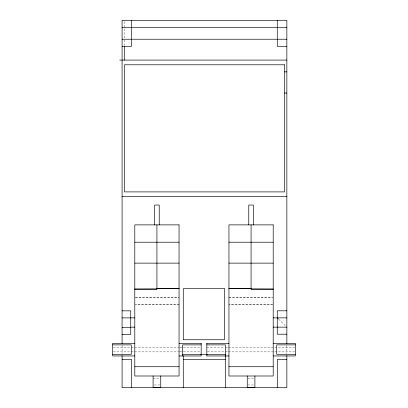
<?xml version="1.0" encoding="UTF-8"?>
<svg xmlns="http://www.w3.org/2000/svg" width="408" height="408" viewBox="0 0 408 408"><rect width="100%" height="100%" fill="white"/><g stroke="black" fill="none" stroke-linecap="round" stroke-linejoin="round"><path stroke-width="0.31" stroke-dasharray="2.04 1.53" d="M135.43 297.616L179.051 297.616M228.949 297.616L272.57 297.616M135.43 297.641L179.051 297.641M228.949 297.641L272.57 297.641M113.307 347.397L179.525 347.397M180.163 347.397L182.713 347.397M183.345 347.397L200.537 347.397M206.825 347.397L224.655 347.397M225.287 347.397L227.837 347.397M228.475 347.397L294.693 347.397M113.307 351.869L179.525 351.869M180.163 351.869L182.713 351.869M183.345 351.869L200.537 351.869M207.463 351.869L224.655 351.869M225.287 351.869L227.837 351.869M228.475 351.869L294.693 351.869M153.097 378.384L160.16 378.384M247.84 378.384L254.903 378.384M154.275 384.974L160.16 384.974M247.84 384.974L253.725 384.974M278.639 319.189L285.942 326.262M286.855 345.525L286.855 353.695M124.44 21.665L124.44 39.347M124.44 39.979L124.44 45.66M122.084 345.525L122.084 353.736M179.051 304.649L135.43 304.649L179.051 304.679M272.57 304.649L228.949 304.649L272.57 304.679"/><path stroke-width="0.61" d="M228.949 288.706L251.078 288.66L228.949 288.66M134.798 289.139L156.922 289.083L156.922 224.879M122.084 27.463L286.855 27.463M122.084 39.229L286.855 39.229M122.084 46.293L131.504 46.293L131.504 20.4M286.855 46.293L277.267 46.293L277.267 20.4M119.733 60.083L286.855 60.083M284.504 71.854L286.855 71.854M284.504 93.039L286.855 93.039M122.084 196.605L286.855 196.605M134.798 242.209L179.051 242.209M228.949 242.209L273.202 242.209M134.798 263.135L179.051 263.135M228.949 263.135L273.202 263.135M179.051 288.66L156.922 288.66L179.051 288.706M134.798 289.083L156.922 289.083M251.078 224.879L251.078 289.083L273.202 289.083M122.084 310.845L130.733 310.845L130.733 327.15L134.798 327.15M286.855 310.804L277.267 310.804L277.267 334.208L286.855 334.208M122.084 317.903L134.798 317.863M273.202 317.863L286.855 317.863M273.202 327.15L286.855 327.15M122.084 327.323L130.733 327.323L130.733 334.382L122.084 334.382M134.798 343.327L112.669 343.327L112.669 355.944L134.798 355.944M179.051 343.301L201.175 343.327M206.825 343.327L228.949 343.301M273.202 343.327L295.331 343.327L295.331 355.944L273.202 355.944M112.669 344.872L131.264 344.872L131.264 354.328L112.669 354.328M201.175 344.872L182.58 344.872L182.58 355.97M206.825 344.872L225.42 344.872L225.42 355.97M295.331 344.872L276.736 344.872L276.736 354.328L295.331 354.328M182.58 354.328L201.175 354.328M206.825 354.328L225.42 354.328M200.879 354.644L207.162 354.644M179.051 355.97L201.175 355.97L201.175 343.301M206.825 355.944L228.949 355.97M122.084 359.356L131.504 359.356L131.504 387.6M183.284 359.356L225.379 359.356M286.855 359.356L277.44 359.356L277.44 387.6M134.798 366.731L179.051 366.731M228.949 366.731L273.202 366.731M251.078 289.083L273.202 289.139M277.267 317.863L278.18 318.75M286.855 343.638L286.855 20.4L122.084 20.4L122.084 343.613M286.855 355.582L286.855 387.6L122.084 387.6L122.084 355.608M254.903 375.998L254.903 387.36L247.248 387.36L247.248 375.998M253.388 224.879L253.388 205.03L248.763 205.03L248.763 224.879M225.379 355.822L225.379 387.6M206.825 343.301L206.825 355.97M183.284 355.822L183.284 387.6M160.752 375.998L160.752 387.36L153.097 387.36L153.097 375.998M159.237 224.879L159.237 205.03L154.612 205.03L154.612 224.879M124.44 46.293L124.44 60.083M284.504 64.79L124.44 64.79L124.44 191.898L284.504 191.898L284.504 64.79M179.051 224.879L134.798 224.879L134.798 375.998L179.051 375.998L179.051 224.879M273.202 224.879L228.949 224.879L228.949 375.998L273.202 375.998L273.202 224.879M224.4 288.706L183.284 288.706L183.284 339.747L224.4 339.747L224.4 288.706"/></g></svg>
